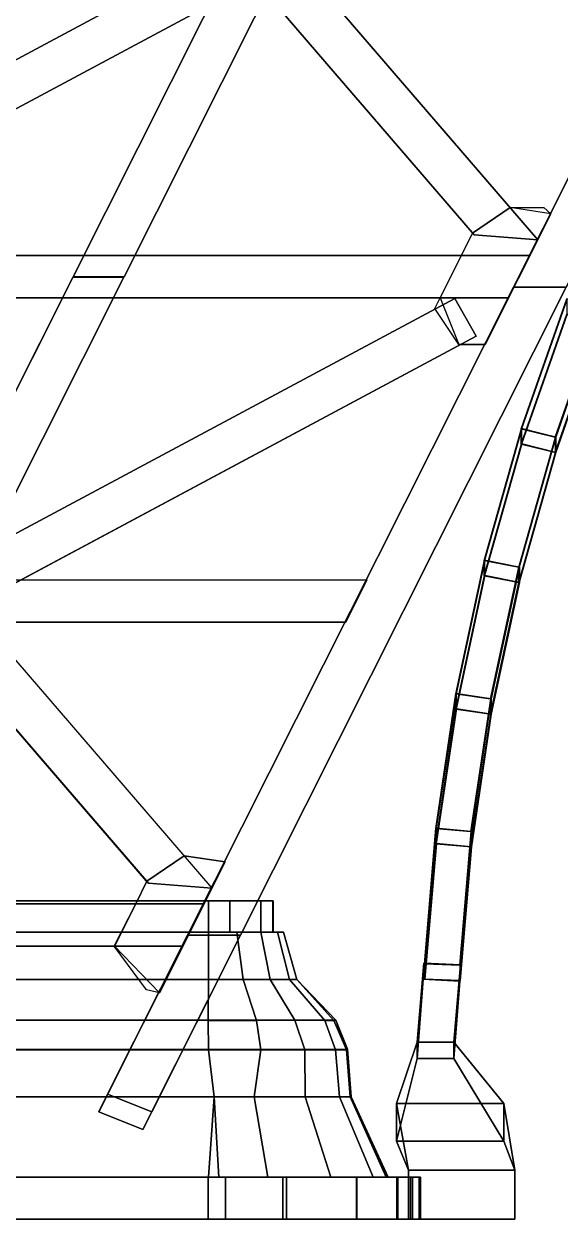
# Model space of a CAD drawing. Extents: x -24 to 24, y 14 to 139.
# Drawn here: x -17.51 to -13.92, y 13.81 to 21.8 of the extents above; entities that cross this region are included whole.
import ezdxf

# ---------------------------------------------------------------- set-up
doc = ezdxf.new("R2010")
doc.units = 0

msp = doc.modelspace()

# ---------------------------------------------------------------- linework, layer by layer
at = {"layer": 'sssss', "color": 253}
for points in [[(-14.4259, 19.6547, 20.332), (-14.4958, 19.6547, 20.332), (-14.6012, 19.6547, 20.332), (-14.7632, 19.896, 20.2107), (-14.727, 19.9679, 20.1745), (-14.5834, 20.2498, 20.0328), (-14.5098, 20.4002, 19.9572), (-14.2595, 20.571, 19.8713), (-14.0347, 20.5718, 19.871), (-13.9862, 20.5296, 19.8921)], [(-14.2595, 20.571, -19.8713), (-14.5098, 20.4002, -19.9572), (-14.727, 19.9679, -20.1745), (-14.6012, 19.6546, -20.332), (-14.426, 19.6546, -20.332), (-13.9862, 20.5296, -19.8921)], [(-16.6033, 15.3222, 22.509), (-16.6884, 15.3424, 22.4989), (-16.9044, 15.6355, 22.3515), (-16.7608, 15.9173, 22.2098), (-16.6872, 16.0678, 22.1342), (-16.4369, 16.2386, 22.0483), (-16.1636, 16.1972, 22.0691)], [(-16.4365, 16.2385, -22.0488), (-16.6868, 16.0678, -22.1346), (-16.7604, 15.9173, -22.2102), (-16.904, 15.6355, -22.3519), (-16.603, 15.3222, -22.5094), (-16.1632, 16.1972, -22.0695)], [(-22.331, 15.937, -22.331), (-15.8434, 15.937, -22.334), (-15.8437, 15.937, -16.2756), (-15.8432, 15.937, -16.1313), (-15.9252, 15.937, -15.926), (-16.1313, 15.937, -15.8432), (-16.2756, 15.937, -15.8437), (-22.334, 15.937, -15.8434)], [(-22.331, 15.937, 22.3311), (-22.334, 15.937, 15.8434), (-16.2756, 15.937, 15.8437), (-16.1313, 15.937, 15.8432), (-15.926, 15.937, 15.9252), (-15.8432, 15.937, 16.1313), (-15.8437, 15.937, 16.2756), (-15.8434, 15.937, 22.334)], [(-14.859, 13.8105, 24.2938), (-14.8673, 13.8105, 16.2769), (-15.0096, 13.8105, 15.7545), (-15.2845, 13.8105, 15.2851), (-15.7787, 13.8105, 15.015), (-16.1622, 13.8105, 14.9248), (-24.2981, 13.8105, 14.9118), (-24.2981, 13.8104, 24.2937)], [(-24.2938, 13.8105, -14.859), (-16.2769, 13.8105, -14.8673), (-15.7545, 13.8105, -15.0096), (-15.2851, 13.8105, -15.2845), (-15.015, 13.8105, -15.7787), (-14.9248, 13.8105, -16.1622), (-14.9118, 13.8105, -24.2981), (-24.2937, 13.8104, -24.2981)]]:
    msp.add_polyline3d(points, close=True, dxfattribs=at)
for points in [[(-14.6636, 24.4369, -17.9213), (-15.0048, 24.4351, -17.9219), (-17.1797, 20.1087, -20.1038), (-16.8393, 20.1083, -20.104)], [(-14.6635, 24.4369, 17.9213), (-16.8393, 20.1083, 20.104), (-17.1797, 20.1087, 20.1038), (-15.0048, 24.4351, 17.9219)], [(-14.2372, 20.0394, -20.1425), (-13.8841, 20.0394, -20.1425), (-11.7069, 24.3701, -17.9654), (-12.06, 24.3701, -17.9654)], [(-14.2372, 20.0394, -19.7894), (-14.2372, 20.0394, -20.1425), (-12.06, 24.3701, -17.9654), (-12.06, 24.3701, -17.6122)], [(-13.8841, 20.0394, -19.7894), (-14.2372, 20.0394, -19.7894), (-12.06, 24.3701, -17.6122), (-11.7069, 24.3701, -17.6122)], [(-11.7069, 24.3701, 17.9654), (-13.8841, 20.0394, 20.1425), (-14.2372, 20.0394, 20.1425), (-12.06, 24.3701, 17.9654)], [(-12.06, 24.3701, 17.9654), (-14.2372, 20.0394, 20.1425), (-14.2372, 20.0394, 19.7894), (-12.06, 24.3701, 17.6122)], [(-12.06, 24.3701, 17.6122), (-14.2372, 20.0394, 19.7894), (-13.8841, 20.0394, 19.7894), (-11.7069, 24.3701, 17.6122)], [(-12.4521, 24.2962, -17.9928), (-19.569, 20.4851, -19.914), (-19.2628, 20.3213, -19.9969), (-12.3095, 24.0446, -18.1197)], [(-12.3095, 24.0446, 18.1197), (-19.263, 20.321, 19.9967), (-19.569, 20.4851, 19.914), (-12.4521, 24.2962, 17.9929)], [(-17.4692, 24.2963, -17.9928), (-17.7313, 24.1393, -18.0719), (-14.4995, 20.3879, -19.963), (-14.0743, 20.3556, -19.9793)], [(-14.4995, 20.3879, 19.963), (-17.7313, 24.1393, 18.0719), (-17.4691, 24.2963, 17.9928), (-14.0743, 20.3556, 19.9793)], [(-19.8292, 19.968, -20.1745), (-14.2692, 19.9679, -20.1745), (-14.1277, 20.2493, -20.033), (-19.6877, 20.2494, -20.033)], [(-14.1277, 20.2493, 20.033), (-14.2691, 19.9679, 20.1745), (-19.8292, 19.968, 20.1745), (-19.6877, 20.2494, 20.033)], [(-16.841, 20.1045, 20.0983), (-19.0167, 15.7759, 22.2809), (-19.3571, 15.7762, 22.2808), (-17.1822, 20.1027, 20.0989)], [(-16.8405, 20.1045, -20.0988), (-17.1818, 20.1027, -20.0993), (-19.3567, 15.7762, -22.2812), (-19.0163, 15.7759, -22.2814)], [(-16.4144, 15.7086, -22.3197), (-16.0612, 15.7086, -22.3197), (-13.8841, 20.0394, -20.1425), (-14.2372, 20.0394, -20.1425)], [(-16.4144, 15.7086, -21.9666), (-16.4144, 15.7086, -22.3197), (-14.2372, 20.0394, -20.1425), (-14.2372, 20.0394, -19.7894)], [(-16.0612, 15.7087, -21.9666), (-16.4144, 15.7086, -21.9666), (-14.2372, 20.0394, -19.7894), (-13.8841, 20.0394, -19.7894)], [(-13.8841, 20.0394, 20.1425), (-16.0612, 15.7086, 22.3197), (-16.4144, 15.7086, 22.3197), (-14.2372, 20.0394, 20.1425)], [(-14.2372, 20.0394, 20.1425), (-16.4144, 15.7086, 22.3197), (-16.4144, 15.7086, 21.9666), (-14.2372, 20.0394, 19.7894)], [(-14.2372, 20.0394, 19.7894), (-16.4144, 15.7086, 21.9666), (-16.0612, 15.7087, 21.9666), (-13.8841, 20.0394, 19.7894)], [(-16.0612, 15.7086, -22.3197), (-16.0612, 15.7087, -21.9666), (-13.8841, 20.0394, -19.7894), (-13.8841, 20.0394, -20.1425)], [(-13.8841, 20.0394, 19.7894), (-16.0612, 15.7087, 21.9666), (-16.0612, 15.7086, 22.3197), (-13.8841, 20.0394, 20.1425)], [(-14.4869, 19.7121, 20.2967), (-21.4405, 15.9885, 22.1737), (-21.7464, 16.1527, 22.091), (-14.6295, 19.9638, 20.1698)], [(-14.629, 19.9638, -20.1703), (-21.746, 16.1527, -22.0914), (-21.4398, 15.9889, -22.1743), (-14.4865, 19.7121, -20.2971)], [(-16.6769, 16.0555, 22.14), (-19.9087, 19.8068, 20.2489), (-19.6466, 19.9638, 20.1698), (-16.2517, 16.0231, 22.1563)], [(-19.6461, 19.9638, -20.1702), (-19.9083, 19.8068, -20.2493), (-16.6765, 16.0555, -22.1404), (-16.2513, 16.0231, -22.1567)], [(-14.1854, 18.9892, -20.4089), (-14.1854, 19.0918, -20.6129), (-13.8807, 19.9609, -20.176), (-13.8806, 19.8583, -19.972)], [(-14.1854, 19.0918, -20.6129), (-13.9575, 19.0357, -20.6411), (-13.6577, 19.8907, -20.2113), (-13.8807, 19.9609, -20.176)], [(-14.1822, 19.0918, 20.6129), (-14.1822, 18.9892, 20.4089), (-13.8775, 19.8583, 19.972), (-13.8775, 19.9609, 20.176)], [(-13.9543, 19.0357, 20.6411), (-14.1822, 19.0918, 20.6129), (-13.8775, 19.9609, 20.176), (-13.6546, 19.8907, 20.2113)], [(-13.9575, 19.0357, -20.6411), (-13.9575, 18.9332, -20.4371), (-13.6577, 19.7882, -20.0072), (-13.6577, 19.8907, -20.2113)], [(-13.9543, 18.9332, 20.4371), (-13.9543, 19.0357, 20.6411), (-13.6546, 19.8907, 20.2113), (-13.6546, 19.7882, 20.0072)], [(-13.9575, 18.9332, -20.4371), (-14.1854, 18.9892, -20.4089), (-13.8806, 19.8583, -19.972), (-13.6577, 19.7882, -20.0072)], [(-14.1822, 18.9892, 20.4089), (-13.9543, 18.9332, 20.4371), (-13.6546, 19.7882, 20.0072), (-13.8775, 19.8583, 19.972)], [(-14.4324, 18.1089, -20.8514), (-14.4324, 18.2115, -21.0554), (-14.1836, 19.0947, -20.6114), (-14.1836, 18.9922, -20.4074)], [(-14.4324, 18.2115, -21.0554), (-14.2013, 18.1671, -21.0777), (-13.9565, 19.036, -20.6409), (-14.1836, 19.0947, -20.6114)], [(-14.4292, 18.2115, 21.0554), (-14.4292, 18.1089, 20.8514), (-14.1805, 18.9922, 20.4074), (-14.1805, 19.0947, 20.6114)], [(-14.1981, 18.1671, 21.0777), (-14.4292, 18.2115, 21.0554), (-14.1805, 19.0947, 20.6114), (-13.9534, 19.036, 20.6409)], [(-14.2013, 18.1671, -21.0777), (-14.2013, 18.0646, -20.8737), (-13.9565, 18.9335, -20.4369), (-13.9565, 19.036, -20.6409)], [(-14.1981, 18.0646, 20.8737), (-14.1981, 18.1671, 21.0777), (-13.9534, 19.036, 20.6409), (-13.9534, 18.9335, 20.4369)], [(-14.2013, 18.0646, -20.8737), (-14.4324, 18.1089, -20.8514), (-14.1836, 18.9922, -20.4074), (-13.9565, 18.9335, -20.4369)], [(-14.4292, 18.1089, 20.8514), (-14.1981, 18.0646, 20.8737), (-13.9534, 18.9335, 20.4369), (-14.1805, 18.9922, 20.4074)], [(-14.6227, 17.2175, -21.2995), (-14.6227, 17.3201, -21.5035), (-14.4308, 18.2145, -21.0539), (-14.4308, 18.112, -20.8499)], [(-14.6227, 17.3201, -21.5035), (-14.3892, 17.2876, -21.5199), (-14.2003, 18.1675, -21.0775), (-14.4308, 18.2145, -21.0539)], [(-14.6196, 17.3201, 21.5035), (-14.6196, 17.2175, 21.2995), (-14.4276, 18.112, 20.8499), (-14.4277, 18.2145, 21.0539)], [(-14.3861, 17.2876, 21.5199), (-14.6196, 17.3201, 21.5035), (-14.4277, 18.2145, 21.0539), (-14.1972, 18.1675, 21.0775)], [(-14.3892, 17.2876, -21.5199), (-14.3892, 17.185, -21.3159), (-14.2003, 18.0649, -20.8735), (-14.2003, 18.1675, -21.0775)], [(-14.3861, 17.185, 21.3159), (-14.3861, 17.2876, 21.5199), (-14.1972, 18.1675, 21.0775), (-14.1972, 18.065, 20.8735)], [(-15.3579, 17.7999, 21.2606), (-20.918, 17.7999, 21.2606), (-20.7765, 18.0812, 21.1188), (-15.2165, 18.0823, 21.1214)], [(-20.7761, 18.0811, -21.1193), (-20.9175, 17.7999, -21.261), (-15.3575, 17.7999, -21.261), (-15.2161, 18.0823, -21.1218)], [(-14.3892, 17.185, -21.3159), (-14.6227, 17.2175, -21.2995), (-14.4308, 18.112, -20.8499), (-14.2003, 18.0649, -20.8735)], [(-14.6196, 17.2175, 21.2995), (-14.3861, 17.185, 21.3159), (-14.1972, 18.065, 20.8735), (-14.4276, 18.112, 20.8499)], [(-14.7559, 16.3178, -21.7518), (-14.7559, 16.4204, -21.9558), (-14.6214, 17.3232, -21.502), (-14.6214, 17.2206, -21.298)], [(-14.7559, 16.4204, -21.9558), (-14.5207, 16.3998, -21.9661), (-14.3883, 17.288, -21.5197), (-14.6214, 17.3232, -21.502)], [(-14.7528, 16.4204, 21.9558), (-14.7528, 16.3178, 21.7518), (-14.6182, 17.2206, 21.298), (-14.6183, 17.3232, 21.502)], [(-14.5175, 16.3998, 21.9661), (-14.7528, 16.4204, 21.9558), (-14.6183, 17.3232, 21.502), (-14.3852, 17.288, 21.5197)], [(-14.5207, 16.3998, -21.9661), (-14.5207, 16.2973, -21.7621), (-14.3883, 17.1854, -21.3156), (-14.3883, 17.288, -21.5197)], [(-14.5175, 16.2973, 21.7621), (-14.5175, 16.3998, 21.9661), (-14.3852, 17.288, 21.5197), (-14.3852, 17.1854, 21.3156)], [(-14.5207, 16.2973, -21.7621), (-14.7559, 16.3178, -21.7518), (-14.6214, 17.2206, -21.298), (-14.3883, 17.1854, -21.3156)], [(-14.7528, 16.3178, 21.7518), (-14.5175, 16.2973, 21.7621), (-14.3852, 17.1854, 21.3156), (-14.6182, 17.2206, 21.298)], [(-14.8314, 15.4128, -22.2067), (-14.8314, 15.5154, -22.4108), (-14.7548, 16.4236, -21.9542), (-14.7547, 16.321, -21.7502)], [(-14.8314, 15.5154, -22.4108), (-14.5952, 15.5069, -22.415), (-14.5198, 16.4003, -21.9659), (-14.7548, 16.4236, -21.9542)], [(-14.8283, 15.5154, 22.4108), (-14.8283, 15.4128, 22.2067), (-14.7516, 16.321, 21.7502), (-14.7516, 16.4236, 21.9542)], [(-14.5921, 15.5069, 22.415), (-14.8283, 15.5154, 22.4108), (-14.7516, 16.4236, 21.9542), (-14.5167, 16.4003, 21.9659)], [(-14.5952, 15.5069, -22.415), (-14.5952, 15.4043, -22.211), (-14.5198, 16.2977, -21.7619), (-14.5198, 16.4003, -21.9659)], [(-14.5921, 15.4043, 22.211), (-14.5921, 15.5069, 22.415), (-14.5167, 16.4003, 21.9659), (-14.5167, 16.2977, 21.7619)], [(-14.5952, 15.4043, -22.211), (-14.8314, 15.4128, -22.2067), (-14.7547, 16.321, -21.7502), (-14.5198, 16.2977, -21.7619)], [(-14.8283, 15.4128, 22.2067), (-14.5921, 15.4043, 22.211), (-14.5167, 16.2977, 21.7619), (-14.7516, 16.321, 21.7502)], [(-22.334, 15.937, -15.8434), (-16.2756, 15.937, -15.8437), (-16.2756, 15.7272, -15.8437), (-22.334, 15.7272, -15.8434)], [(-16.2756, 15.937, 15.8437), (-22.334, 15.937, 15.8434), (-22.334, 15.7272, 15.8434), (-16.2756, 15.7272, 15.8437)], [(-15.8434, 15.937, -22.334), (-22.331, 15.937, -22.331), (-22.3311, 15.7272, -22.331), (-15.8434, 15.7272, -22.334)], [(-22.331, 15.937, 22.3311), (-15.8434, 15.937, 22.334), (-15.8434, 15.7272, 22.334), (-22.331, 15.7272, 22.3311)], [(-16.3051, 15.9169, 22.21), (-16.4466, 15.6355, 22.3515), (-22.0066, 15.6355, 22.3515), (-21.8651, 15.9169, 22.21)], [(-22.0062, 15.6355, -22.3519), (-16.4461, 15.6355, -22.3519), (-16.3047, 15.9169, -22.2104), (-21.8647, 15.9169, -22.2104)], [(-16.2756, 15.937, -15.8437), (-16.1313, 15.937, -15.8432), (-16.1313, 15.7273, -15.8432), (-16.2756, 15.7272, -15.8437)], [(-16.2756, 15.937, 15.8437), (-16.2756, 15.7272, 15.8437), (-16.1313, 15.7273, 15.8432), (-16.1313, 15.937, 15.8432)], [(-15.9252, 15.937, -15.926), (-15.925, 15.7272, -15.9256), (-16.1313, 15.7273, -15.8432), (-16.1313, 15.937, -15.8432)], [(-15.926, 15.937, 15.9252), (-16.1313, 15.937, 15.8432), (-16.1313, 15.7273, 15.8432), (-15.9256, 15.7272, 15.925)], [(-15.926, 15.937, 15.9252), (-15.9256, 15.7272, 15.925), (-15.8432, 15.7273, 16.1313), (-15.8432, 15.937, 16.1313)], [(-15.9252, 15.937, -15.926), (-15.8432, 15.937, -16.1313), (-15.8432, 15.7273, -16.1313), (-15.925, 15.7272, -15.9256)], [(-15.8437, 15.937, -16.2756), (-15.8434, 15.937, -22.334), (-15.8434, 15.7272, -22.334), (-15.8437, 15.7272, -16.2756)], [(-15.8437, 15.937, -16.2756), (-15.8437, 15.7272, -16.2756), (-15.8432, 15.7273, -16.1313), (-15.8432, 15.937, -16.1313)], [(-15.8437, 15.937, 16.2756), (-15.8432, 15.937, 16.1313), (-15.8432, 15.7273, 16.1313), (-15.8437, 15.7272, 16.2756)], [(-15.8434, 15.937, 22.334), (-15.8437, 15.937, 16.2756), (-15.8437, 15.7272, 16.2756), (-15.8434, 15.7272, 22.334)], [(-22.5007, 15.7272, -15.7744), (-16.2756, 15.7271, -15.7744), (-16.2755, 15.4122, -15.6851), (-22.7566, 15.4122, -15.6851)], [(-15.7744, 15.7272, -22.5007), (-22.5008, 15.7272, -22.5007), (-22.7566, 15.4122, -22.7566), (-15.6851, 15.4122, -22.7566)], [(-16.2756, 15.7271, 15.7744), (-22.5007, 15.7272, 15.7744), (-22.7566, 15.4122, 15.6851), (-16.2755, 15.4122, 15.6851)], [(-22.5007, 15.7272, 22.5009), (-15.7744, 15.7272, 22.5007), (-15.6851, 15.4122, 22.7566), (-22.7566, 15.4122, 22.7566)], [(-15.8434, 15.7272, -22.334), (-22.3311, 15.7272, -22.331), (-22.5008, 15.7272, -22.5007), (-15.7744, 15.7272, -22.5007)], [(-22.334, 15.7272, -15.8434), (-16.2756, 15.7272, -15.8437), (-16.2756, 15.7271, -15.7744), (-22.5007, 15.7272, -15.7744)], [(-22.331, 15.7272, 22.3311), (-15.8434, 15.7272, 22.334), (-15.7744, 15.7272, 22.5007), (-22.5007, 15.7272, 22.5009)], [(-16.2756, 15.7272, 15.8437), (-22.334, 15.7272, 15.8434), (-22.5007, 15.7272, 15.7744), (-16.2756, 15.7271, 15.7744)], [(-16.7139, 14.409, -22.6193), (-17.0086, 14.5273, -22.5599), (-16.4144, 15.7086, -21.9666), (-16.0612, 15.7087, -21.9666)], [(-16.4144, 15.7086, 21.9666), (-17.0086, 14.5273, 22.5599), (-16.7139, 14.409, 22.6193), (-16.0612, 15.7087, 21.9666)], [(-17.0086, 14.5273, -22.5599), (-16.9491, 14.6456, -22.8545), (-16.4144, 15.7086, -22.3197), (-16.4144, 15.7086, -21.9666)], [(-16.4144, 15.7086, 22.3197), (-16.9491, 14.6456, 22.8545), (-17.0086, 14.5273, 22.5599), (-16.4144, 15.7086, 21.9666)], [(-16.9491, 14.6456, -22.8545), (-16.6545, 14.5273, -22.914), (-16.0612, 15.7086, -22.3197), (-16.4144, 15.7086, -22.3197)], [(-16.0612, 15.7086, 22.3197), (-16.6545, 14.5273, 22.914), (-16.9491, 14.6456, 22.8545), (-16.4144, 15.7086, 22.3197)], [(-16.6545, 14.5273, -22.914), (-16.7139, 14.409, -22.6193), (-16.0612, 15.7087, -21.9666), (-16.0612, 15.7086, -22.3197)], [(-16.0612, 15.7087, 21.9666), (-16.7139, 14.409, 22.6193), (-16.6545, 14.5273, 22.914), (-16.0612, 15.7086, 22.3197)], [(-16.2756, 15.7272, -15.8437), (-16.1313, 15.7273, -15.8432), (-16.0846, 15.7272, -15.8127), (-16.2756, 15.7271, -15.7744)], [(-16.2756, 15.7272, 15.8437), (-16.2756, 15.7271, 15.7744), (-16.0846, 15.7272, 15.8127), (-16.1313, 15.7273, 15.8432)], [(-16.2756, 15.7271, -15.7744), (-16.0846, 15.7272, -15.8127), (-16.0435, 15.4123, -15.7335), (-16.2755, 15.4122, -15.6851)], [(-16.2756, 15.7271, 15.7744), (-16.2755, 15.4122, 15.6851), (-16.0435, 15.4123, 15.7335), (-16.0846, 15.7272, 15.8127)], [(-15.925, 15.7272, -15.9256), (-16.0846, 15.7272, -15.8127), (-16.1313, 15.7273, -15.8432)], [(-15.9256, 15.7272, 15.925), (-16.1313, 15.7273, 15.8432), (-16.0846, 15.7272, 15.8127)], [(-15.925, 15.7272, -15.9256), (-15.8625, 15.4123, -15.8635), (-16.0435, 15.4123, -15.7335), (-16.0846, 15.7272, -15.8127)], [(-15.9256, 15.7272, 15.925), (-16.0846, 15.7272, 15.8127), (-16.0435, 15.4123, 15.7335), (-15.8635, 15.4123, 15.8625)], [(-15.9256, 15.7272, 15.925), (-15.8127, 15.7272, 16.0846), (-15.8432, 15.7273, 16.1313)], [(-15.9256, 15.7272, 15.925), (-15.8635, 15.4123, 15.8625), (-15.7335, 15.4123, 16.0435), (-15.8127, 15.7272, 16.0846)], [(-15.925, 15.7272, -15.9256), (-15.8432, 15.7273, -16.1313), (-15.8127, 15.7272, -16.0846)], [(-15.925, 15.7272, -15.9256), (-15.8127, 15.7272, -16.0846), (-15.7335, 15.4123, -16.0435), (-15.8625, 15.4123, -15.8635)], [(-15.8437, 15.7272, -16.2756), (-15.7744, 15.7271, -16.2756), (-15.8127, 15.7272, -16.0846), (-15.8432, 15.7273, -16.1313)], [(-15.8437, 15.7272, 16.2756), (-15.8432, 15.7273, 16.1313), (-15.8127, 15.7272, 16.0846), (-15.7744, 15.7271, 16.2756)], [(-15.8437, 15.7272, -16.2756), (-15.8434, 15.7272, -22.334), (-15.7744, 15.7272, -22.5007), (-15.7744, 15.7271, -16.2756)], [(-15.8434, 15.7272, 22.334), (-15.8437, 15.7272, 16.2756), (-15.7744, 15.7271, 16.2756), (-15.7744, 15.7272, 22.5007)], [(-15.7744, 15.7271, -16.2756), (-15.6851, 15.4122, -16.2755), (-15.7335, 15.4123, -16.0435), (-15.8127, 15.7272, -16.0846)], [(-15.7744, 15.7271, 16.2756), (-15.8127, 15.7272, 16.0846), (-15.7335, 15.4123, 16.0435), (-15.6851, 15.4122, 16.2755)], [(-15.7744, 15.7271, -16.2756), (-15.7744, 15.7272, -22.5007), (-15.6851, 15.4122, -22.7566), (-15.6851, 15.4122, -16.2755)], [(-15.7744, 15.7272, 22.5007), (-15.7744, 15.7271, 16.2756), (-15.6851, 15.4122, 16.2755), (-15.6851, 15.4122, 22.7566)], [(-14.8801, 14.9938, -22.7057), (-14.8349, 15.5219, -22.4169), (-14.8407, 15.413, -22.1929), (-14.8801, 14.8847, -22.4817)], [(-14.6352, 14.9938, -22.7057), (-14.5903, 15.5088, -22.4169), (-14.8349, 15.5219, -22.4169), (-14.8801, 14.9938, -22.7057)], [(-14.8349, 15.5219, 22.4169), (-14.5903, 15.5088, 22.4169), (-14.6352, 14.9938, 22.7057), (-14.8801, 14.9938, 22.7057)], [(-14.8407, 15.413, 22.1929), (-14.8349, 15.5219, 22.4169), (-14.8801, 14.9938, 22.7057), (-14.8801, 14.8847, 22.4817)], [(-14.5903, 15.5088, -22.4169), (-14.5961, 15.3999, -22.1929), (-14.8407, 15.413, -22.1929), (-14.8349, 15.5219, -22.4169)], [(-14.8407, 15.413, 22.1929), (-14.5961, 15.3999, 22.1929), (-14.5903, 15.5088, 22.4169), (-14.8349, 15.5219, 22.4169)], [(-14.6352, 14.8847, -22.4817), (-14.5961, 15.3999, -22.1929), (-14.5903, 15.5088, -22.4169), (-14.6352, 14.9938, -22.7057)], [(-14.5903, 15.5088, 22.4169), (-14.5961, 15.3999, 22.1929), (-14.6352, 14.8847, 22.4817), (-14.6352, 14.9938, 22.7057)], [(-15.6851, 15.4122, -22.7566), (-22.7566, 15.4122, -22.7566), (-23.5533, 15.1395, -23.5533), (-15.424, 15.1395, -23.5522)], [(-22.7566, 15.4122, 22.7566), (-15.6851, 15.4122, 22.7566), (-15.424, 15.1395, 23.5522), (-23.5533, 15.1395, 23.5533)], [(-22.7566, 15.4122, -15.6851), (-16.2755, 15.4122, -15.6851), (-16.2762, 15.1386, -15.4373), (-23.5522, 15.1395, -15.424)], [(-16.2755, 15.4122, 15.6851), (-22.7566, 15.4122, 15.6851), (-23.5522, 15.1395, 15.424), (-16.2762, 15.1386, 15.4373)], [(-16.2755, 15.4122, -15.6851), (-16.0435, 15.4123, -15.7335), (-15.9546, 15.1386, -15.4974), (-16.2762, 15.1386, -15.4373)], [(-16.2755, 15.4122, 15.6851), (-16.2762, 15.1386, 15.4373), (-15.9546, 15.1386, 15.4974), (-16.0435, 15.4123, 15.7335)], [(-15.8625, 15.4123, -15.8635), (-15.6986, 15.1395, -15.6986), (-15.9546, 15.1386, -15.4974), (-16.0435, 15.4123, -15.7335)], [(-15.8635, 15.4123, 15.8625), (-16.0435, 15.4123, 15.7335), (-15.9546, 15.1386, 15.4974), (-15.6986, 15.1395, 15.6986)], [(-15.8635, 15.4123, 15.8625), (-15.6986, 15.1395, 15.6986), (-15.4974, 15.1386, 15.9546), (-15.7335, 15.4123, 16.0435)], [(-15.8625, 15.4123, -15.8635), (-15.7335, 15.4123, -16.0435), (-15.4974, 15.1386, -15.9546), (-15.6986, 15.1395, -15.6986)], [(-15.6851, 15.4122, -16.2755), (-15.4373, 15.1386, -16.2762), (-15.4974, 15.1386, -15.9546), (-15.7335, 15.4123, -16.0435)], [(-15.6851, 15.4122, 16.2755), (-15.7335, 15.4123, 16.0435), (-15.4974, 15.1386, 15.9546), (-15.4373, 15.1386, 16.2762)], [(-15.6851, 15.4122, -16.2755), (-15.6851, 15.4122, -22.7566), (-15.424, 15.1395, -23.5522), (-15.4373, 15.1386, -16.2762)], [(-15.6851, 15.4122, 22.7566), (-15.6851, 15.4122, 16.2755), (-15.4373, 15.1386, 16.2762), (-15.424, 15.1395, 23.5522)], [(-14.8801, 14.8847, -22.4817), (-14.8407, 15.413, -22.1929), (-14.5961, 15.3999, -22.1929), (-14.6352, 14.8847, -22.4817)], [(-14.5961, 15.3999, 22.1929), (-14.8407, 15.413, 22.1929), (-14.8801, 14.8847, 22.4817), (-14.6352, 14.8847, 22.4817)], [(-23.5522, 15.1395, -15.424), (-16.2762, 15.1386, -15.4373), (-16.2755, 14.9417, -15.3534), (-23.631, 14.9461, -15.3453)], [(-16.2762, 15.1386, 15.4373), (-23.5522, 15.1395, 15.424), (-23.6031, 14.9417, 15.3531), (-16.2755, 14.9417, 15.3534)], [(-23.5533, 15.1395, 23.5533), (-15.424, 15.1395, 23.5522), (-15.3453, 14.9461, 23.631), (-23.6031, 14.9417, 23.6031)], [(-15.424, 15.1395, -23.5522), (-23.5533, 15.1395, -23.5533), (-23.603, 14.9417, -23.603), (-15.3531, 14.9417, -23.6031)], [(-16.2762, 15.1386, -15.4373), (-15.9546, 15.1386, -15.4974), (-15.9244, 14.9417, -15.425), (-16.2755, 14.9417, -15.3534)], [(-16.2762, 15.1386, 15.4373), (-16.2755, 14.9417, 15.3534), (-15.9244, 14.9417, 15.425), (-15.9546, 15.1386, 15.4974)], [(-15.6986, 15.1395, -15.6986), (-15.6313, 14.9417, -15.6313), (-15.9244, 14.9417, -15.425), (-15.9546, 15.1386, -15.4974)], [(-15.6986, 15.1395, 15.6986), (-15.9546, 15.1386, 15.4974), (-15.9244, 14.9417, 15.425), (-15.6313, 14.9417, 15.6313)], [(-15.6986, 15.1395, -15.6986), (-15.4974, 15.1386, -15.9546), (-15.425, 14.9417, -15.9244), (-15.6313, 14.9417, -15.6313)], [(-15.6986, 15.1395, 15.6986), (-15.6313, 14.9417, 15.6313), (-15.425, 14.9417, 15.9244), (-15.4974, 15.1386, 15.9546)], [(-15.4373, 15.1386, -16.2762), (-15.3534, 14.9417, -16.2755), (-15.425, 14.9417, -15.9244), (-15.4974, 15.1386, -15.9546)], [(-15.4373, 15.1386, 16.2762), (-15.4974, 15.1386, 15.9546), (-15.425, 14.9417, 15.9244), (-15.3534, 14.9417, 16.2755)], [(-15.4373, 15.1386, -16.2762), (-15.424, 15.1395, -23.5522), (-15.3531, 14.9417, -23.6031), (-15.3534, 14.9417, -16.2755)], [(-15.424, 15.1395, 23.5522), (-15.4373, 15.1386, 16.2762), (-15.3534, 14.9417, 16.2755), (-15.3453, 14.9461, 23.631)], [(-23.6031, 14.9417, 23.6031), (-15.3453, 14.9461, 23.631), (-15.3208, 14.6268, 23.6555), (-23.6565, 14.6268, 23.6565)], [(-15.3531, 14.9417, -23.6031), (-23.603, 14.9417, -23.603), (-23.6565, 14.6268, -23.6565), (-15.3208, 14.6268, -23.6555)], [(-23.631, 14.9461, -15.3453), (-16.2755, 14.9417, -15.3534), (-16.2364, 14.6268, -15.3287), (-23.6555, 14.6268, -15.3208)], [(-16.2755, 14.9417, 15.3534), (-23.6031, 14.9417, 15.3531), (-23.6555, 14.6268, 15.3208), (-16.2364, 14.6268, 15.3287)], [(-16.2755, 14.9417, -15.3534), (-15.9244, 14.9417, -15.425), (-15.9705, 14.6268, -15.3999), (-16.2364, 14.6268, -15.3287)], [(-16.2755, 14.9417, 15.3534), (-16.2364, 14.6268, 15.3287), (-15.9705, 14.6268, 15.3999), (-15.9244, 14.9417, 15.425)], [(-15.6313, 14.9417, -15.6313), (-15.6285, 14.6268, -15.6285), (-15.9705, 14.6268, -15.3999), (-15.9244, 14.9417, -15.425)], [(-15.6313, 14.9417, 15.6313), (-15.9244, 14.9417, 15.425), (-15.9705, 14.6268, 15.3999), (-15.6285, 14.6268, 15.6285)], [(-15.6313, 14.9417, -15.6313), (-15.425, 14.9417, -15.9244), (-15.3999, 14.6268, -15.9705), (-15.6285, 14.6268, -15.6285)], [(-15.6313, 14.9417, 15.6313), (-15.6285, 14.6268, 15.6285), (-15.3999, 14.6268, 15.9705), (-15.425, 14.9417, 15.9244)], [(-15.3534, 14.9417, -16.2755), (-15.3287, 14.6268, -16.2364), (-15.3999, 14.6268, -15.9705), (-15.425, 14.9417, -15.9244)], [(-15.3534, 14.9417, 16.2755), (-15.425, 14.9417, 15.9244), (-15.3999, 14.6268, 15.9705), (-15.3287, 14.6268, 16.2364)], [(-15.3453, 14.9461, 23.631), (-15.3534, 14.9417, 16.2755), (-15.3287, 14.6268, 16.2364), (-15.3208, 14.6268, 23.6555)], [(-15.3534, 14.9417, -16.2755), (-15.3531, 14.9417, -23.6031), (-15.3208, 14.6268, -23.6555), (-15.3287, 14.6268, -16.2364)], [(-14.3015, 14.5823, -23.069), (-14.6352, 14.9938, -22.7057), (-14.8801, 14.9938, -22.7057), (-15.0181, 14.5823, -23.069)], [(-15.0181, 14.5823, -23.069), (-14.8801, 14.9938, -22.7057), (-14.8801, 14.8847, -22.4817), (-15.0181, 14.3311, -22.5746)], [(-14.8801, 14.9938, 22.7057), (-14.6352, 14.9938, 22.7057), (-14.3015, 14.5823, 23.069), (-15.0181, 14.5823, 23.069)], [(-14.8801, 14.8847, 22.4817), (-14.8801, 14.9938, 22.7057), (-15.0181, 14.5823, 23.069), (-15.0181, 14.3311, 22.5746)], [(-14.3015, 14.3311, -22.5746), (-14.6352, 14.8847, -22.4817), (-14.6352, 14.9938, -22.7057), (-14.3015, 14.5823, -23.069)], [(-14.6352, 14.9938, 22.7057), (-14.6352, 14.8847, 22.4817), (-14.3015, 14.3311, 22.5746), (-14.3015, 14.5823, 23.069)], [(-15.0181, 14.3311, -22.5746), (-14.8801, 14.8847, -22.4817), (-14.6352, 14.8847, -22.4817), (-14.3015, 14.3311, -22.5746)], [(-14.6352, 14.8847, 22.4817), (-14.8801, 14.8847, 22.4817), (-15.0181, 14.3311, 22.5746), (-14.3015, 14.3311, 22.5746)], [(-24.0552, 14.0905, -15.0746), (-23.6555, 14.6268, -15.3208), (-16.2364, 14.6268, -15.3287), (-16.2756, 14.0905, -15.0825)], [(-16.2364, 14.6268, 15.3287), (-23.6555, 14.6268, 15.3208), (-24.0552, 14.0905, 15.0746), (-16.2046, 14.0905, 15.0871)], [(-24.0551, 14.0905, -24.0551), (-15.0746, 14.0905, -24.0552), (-15.3208, 14.6268, -23.6555), (-23.6565, 14.6268, -23.6565)], [(-23.6565, 14.6268, 23.6565), (-15.3208, 14.6268, 23.6555), (-15.0746, 14.0905, 24.0552), (-24.0551, 14.0905, 24.0551)], [(-15.8773, 14.0905, -15.1748), (-16.2756, 14.0905, -15.0825), (-16.2364, 14.6268, -15.3287), (-15.9705, 14.6268, -15.3999)], [(-16.2364, 14.6268, 15.3287), (-16.2046, 14.0905, 15.0871), (-15.8773, 14.0905, 15.1748), (-15.9705, 14.6268, 15.3999)], [(-15.6285, 14.6268, -15.6285), (-15.4562, 14.0905, -15.4562), (-15.8773, 14.0905, -15.1748), (-15.9705, 14.6268, -15.3999)], [(-15.6285, 14.6268, 15.6285), (-15.9705, 14.6268, 15.3999), (-15.8773, 14.0905, 15.1748), (-15.4562, 14.0905, 15.4562)], [(-15.6285, 14.6268, -15.6285), (-15.3999, 14.6268, -15.9705), (-15.1748, 14.0905, -15.8773), (-15.4562, 14.0905, -15.4562)], [(-15.6285, 14.6268, 15.6285), (-15.4562, 14.0905, 15.4562), (-15.1748, 14.0905, 15.8773), (-15.3999, 14.6268, 15.9705)], [(-15.3287, 14.6268, -16.2364), (-15.0871, 14.0905, -16.2046), (-15.1748, 14.0905, -15.8773), (-15.3999, 14.6268, -15.9705)], [(-15.1748, 14.0905, 15.8773), (-15.0825, 14.0905, 16.2756), (-15.3287, 14.6268, 16.2364), (-15.3999, 14.6268, 15.9705)], [(-15.3287, 14.6268, -16.2364), (-15.3208, 14.6268, -23.6555), (-15.0746, 14.0905, -24.0552), (-15.0871, 14.0905, -16.2046)], [(-15.0746, 14.0905, 24.0552), (-15.3208, 14.6268, 23.6555), (-15.3287, 14.6268, 16.2364), (-15.0825, 14.0905, 16.2756)], [(-14.2284, 14.1375, -23.6614), (-14.3015, 14.5823, -23.069), (-15.0181, 14.5823, -23.069), (-14.937, 14.1375, -23.6614)], [(-14.937, 14.1375, -23.6614), (-15.0181, 14.5823, -23.069), (-15.0181, 14.3311, -22.5746), (-14.937, 14.1375, -22.1772)], [(-15.0181, 14.5823, 23.069), (-14.3015, 14.5823, 23.069), (-14.2284, 14.1375, 23.6614), (-14.937, 14.1375, 23.6614)], [(-15.0181, 14.3311, 22.5746), (-15.0181, 14.5823, 23.069), (-14.937, 14.1375, 23.6614), (-14.937, 14.1375, 22.1772)], [(-14.2284, 14.1375, -22.1772), (-14.3015, 14.3311, -22.5746), (-14.3015, 14.5823, -23.069), (-14.2284, 14.1375, -23.6614)], [(-14.3015, 14.5823, 23.069), (-14.3015, 14.3311, 22.5746), (-14.2284, 14.1375, 22.1772), (-14.2284, 14.1375, 23.6614)], [(-14.937, 14.1375, -22.1772), (-15.0181, 14.3311, -22.5746), (-14.3015, 14.3311, -22.5746), (-14.2284, 14.1375, -22.1772)], [(-14.3015, 14.3311, 22.5746), (-15.0181, 14.3311, 22.5746), (-14.937, 14.1375, 22.1772), (-14.2284, 14.1375, 22.1772)], [(-24.2981, 13.8105, 14.9118), (-16.1622, 13.8105, 14.9248), (-16.1622, 14.0905, 14.9248), (-24.2981, 14.0905, 14.9118)], [(-14.859, 13.8105, 24.2938), (-24.2981, 13.8104, 24.2937), (-24.2981, 14.0905, 24.2937), (-14.859, 14.0905, 24.2938)], [(-24.2981, 14.0905, 14.9118), (-16.1622, 14.0905, 14.9248), (-16.2046, 14.0905, 15.0871), (-24.0552, 14.0905, 15.0746)], [(-14.859, 14.0905, 24.2938), (-24.2981, 14.0905, 24.2937), (-24.0551, 14.0905, 24.0551), (-15.0746, 14.0905, 24.0552)], [(-16.2769, 13.8105, -14.8673), (-24.2938, 13.8105, -14.859), (-24.2938, 14.0905, -14.859), (-16.2769, 14.0905, -14.8673)], [(-16.2769, 14.0905, -14.8673), (-24.2938, 14.0905, -14.859), (-24.0552, 14.0905, -15.0746), (-16.2756, 14.0905, -15.0825)], [(-24.2937, 14.0905, -24.2981), (-14.9118, 14.0905, -24.2981), (-15.0746, 14.0905, -24.0552), (-24.0551, 14.0905, -24.0551)], [(-24.2937, 13.8104, -24.2981), (-14.9118, 13.8105, -24.2981), (-14.9118, 14.0905, -24.2981), (-24.2937, 14.0905, -24.2981)], [(-15.7545, 13.8105, -15.0096), (-16.2769, 13.8105, -14.8673), (-16.2769, 14.0905, -14.8673), (-15.7545, 14.0905, -15.0096)], [(-15.7545, 14.0905, -15.0096), (-16.2769, 14.0905, -14.8673), (-16.2756, 14.0905, -15.0825), (-15.8773, 14.0905, -15.1748)], [(-16.2046, 14.0905, 15.0871), (-16.1622, 14.0905, 14.9248), (-15.7787, 14.0905, 15.015), (-15.8773, 14.0905, 15.1748)], [(-16.1622, 14.0905, 14.9248), (-16.1622, 13.8105, 14.9248), (-15.7787, 13.8105, 15.015), (-15.7787, 14.0905, 15.015)], [(-15.4562, 14.0905, -15.4562), (-15.2851, 14.0905, -15.2845), (-15.7545, 14.0905, -15.0096), (-15.8773, 14.0905, -15.1748)], [(-15.7787, 14.0905, 15.015), (-15.2845, 14.0905, 15.2851), (-15.4562, 14.0905, 15.4562), (-15.8773, 14.0905, 15.1748)], [(-15.7787, 13.8105, 15.015), (-15.2845, 13.8105, 15.2851), (-15.2845, 14.0905, 15.2851), (-15.7787, 14.0905, 15.015)], [(-15.2851, 14.0905, -15.2845), (-15.2851, 13.8105, -15.2845), (-15.7545, 13.8105, -15.0096), (-15.7545, 14.0905, -15.0096)], [(-15.015, 14.0905, -15.7787), (-15.2851, 14.0905, -15.2845), (-15.4562, 14.0905, -15.4562), (-15.1748, 14.0905, -15.8773)], [(-15.4562, 14.0905, 15.4562), (-15.2845, 14.0905, 15.2851), (-15.0096, 14.0905, 15.7545), (-15.1748, 14.0905, 15.8773)], [(-15.015, 13.8105, -15.7787), (-15.2851, 13.8105, -15.2845), (-15.2851, 14.0905, -15.2845), (-15.015, 14.0905, -15.7787)], [(-15.2845, 14.0905, 15.2851), (-15.2845, 13.8105, 15.2851), (-15.0096, 13.8105, 15.7545), (-15.0096, 14.0905, 15.7545)], [(-15.0871, 14.0905, -16.2046), (-14.9248, 14.0905, -16.1622), (-15.015, 14.0905, -15.7787), (-15.1748, 14.0905, -15.8773)], [(-15.0096, 14.0905, 15.7545), (-14.8673, 14.0905, 16.2769), (-15.0825, 14.0905, 16.2756), (-15.1748, 14.0905, 15.8773)], [(-14.9118, 14.0905, -24.2981), (-14.9248, 14.0905, -16.1622), (-15.0871, 14.0905, -16.2046), (-15.0746, 14.0905, -24.0552)], [(-14.8673, 14.0905, 16.2769), (-14.859, 14.0905, 24.2938), (-15.0746, 14.0905, 24.0552), (-15.0825, 14.0905, 16.2756)], [(-14.9248, 14.0905, -16.1622), (-14.9248, 13.8105, -16.1622), (-15.015, 13.8105, -15.7787), (-15.015, 14.0905, -15.7787)], [(-15.0096, 13.8105, 15.7545), (-14.8673, 13.8105, 16.2769), (-14.8673, 14.0905, 16.2769), (-15.0096, 14.0905, 15.7545)], [(-14.2284, 13.811, -22.1772), (-14.937, 13.811, -22.1772), (-14.937, 14.1375, -22.1772), (-14.2284, 14.1375, -22.1772)], [(-14.937, 13.811, -23.6614), (-14.2284, 13.811, -23.6614), (-14.2284, 14.1375, -23.6614), (-14.937, 14.1375, -23.6614)], [(-14.937, 13.811, -22.1772), (-14.937, 13.811, -23.6614), (-14.937, 14.1375, -23.6614), (-14.937, 14.1375, -22.1772)], [(-14.937, 14.1375, 22.1772), (-14.937, 13.811, 22.1772), (-14.2284, 13.811, 22.1772), (-14.2284, 14.1375, 22.1772)], [(-14.937, 14.1375, 23.6614), (-14.937, 13.811, 23.6614), (-14.937, 13.811, 22.1772), (-14.937, 14.1375, 22.1772)], [(-14.2284, 14.1375, 23.6614), (-14.2284, 13.811, 23.6614), (-14.937, 13.811, 23.6614), (-14.937, 14.1375, 23.6614)], [(-14.9118, 13.8105, -24.2981), (-14.9248, 13.8105, -16.1622), (-14.9248, 14.0905, -16.1622), (-14.9118, 14.0905, -24.2981)], [(-14.8673, 13.8105, 16.2769), (-14.859, 13.8105, 24.2938), (-14.859, 14.0905, 24.2938), (-14.8673, 14.0905, 16.2769)], [(-14.2284, 13.811, -23.6614), (-14.2284, 13.811, -22.1772), (-14.2284, 14.1375, -22.1772), (-14.2284, 14.1375, -23.6614)], [(-14.2284, 14.1375, 22.1772), (-14.2284, 13.811, 22.1772), (-14.2284, 13.811, 23.6614), (-14.2284, 14.1375, 23.6614)], [(-14.937, 13.811, -22.1772), (-14.2284, 13.811, -22.1772), (-14.2284, 13.811, -23.6614), (-14.937, 13.811, -23.6614)], [(-14.2284, 13.811, 23.6614), (-14.2284, 13.811, 22.1772), (-14.937, 13.811, 22.1772), (-14.937, 13.811, 23.6614)]]:
    msp.add_3dface(points, dxfattribs=at)

doc.saveas('drawing.dxf')
